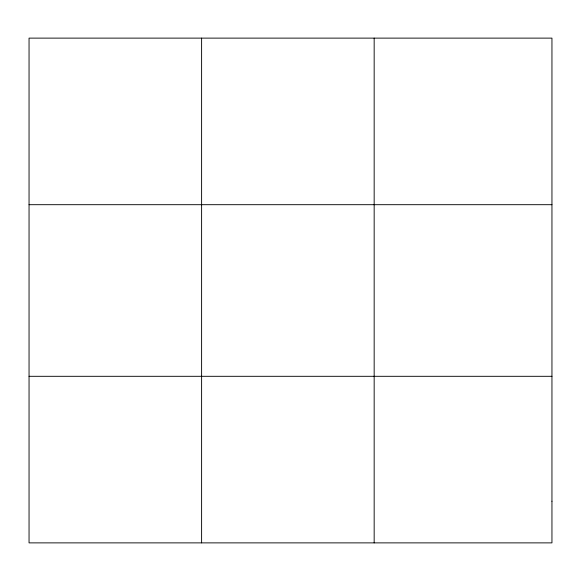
<?xml version="1.0" encoding="UTF-8"?>
<svg xmlns="http://www.w3.org/2000/svg" width="581" height="581" viewBox="0 0 581 581"><rect width="100%" height="100%" fill="white"/><g stroke="black" fill="none" stroke-linecap="round" stroke-linejoin="round"><path stroke-width="0.87" d="M201.607 542.879L201.607 38.121M374.164 542.879L374.164 38.121M29.05 204.694L551.95 204.694M29.05 376.306L551.95 376.306M551.95 501.236L551.95 542.879L29.05 542.879L29.05 38.121L551.95 38.121L551.95 501.236"/></g></svg>
